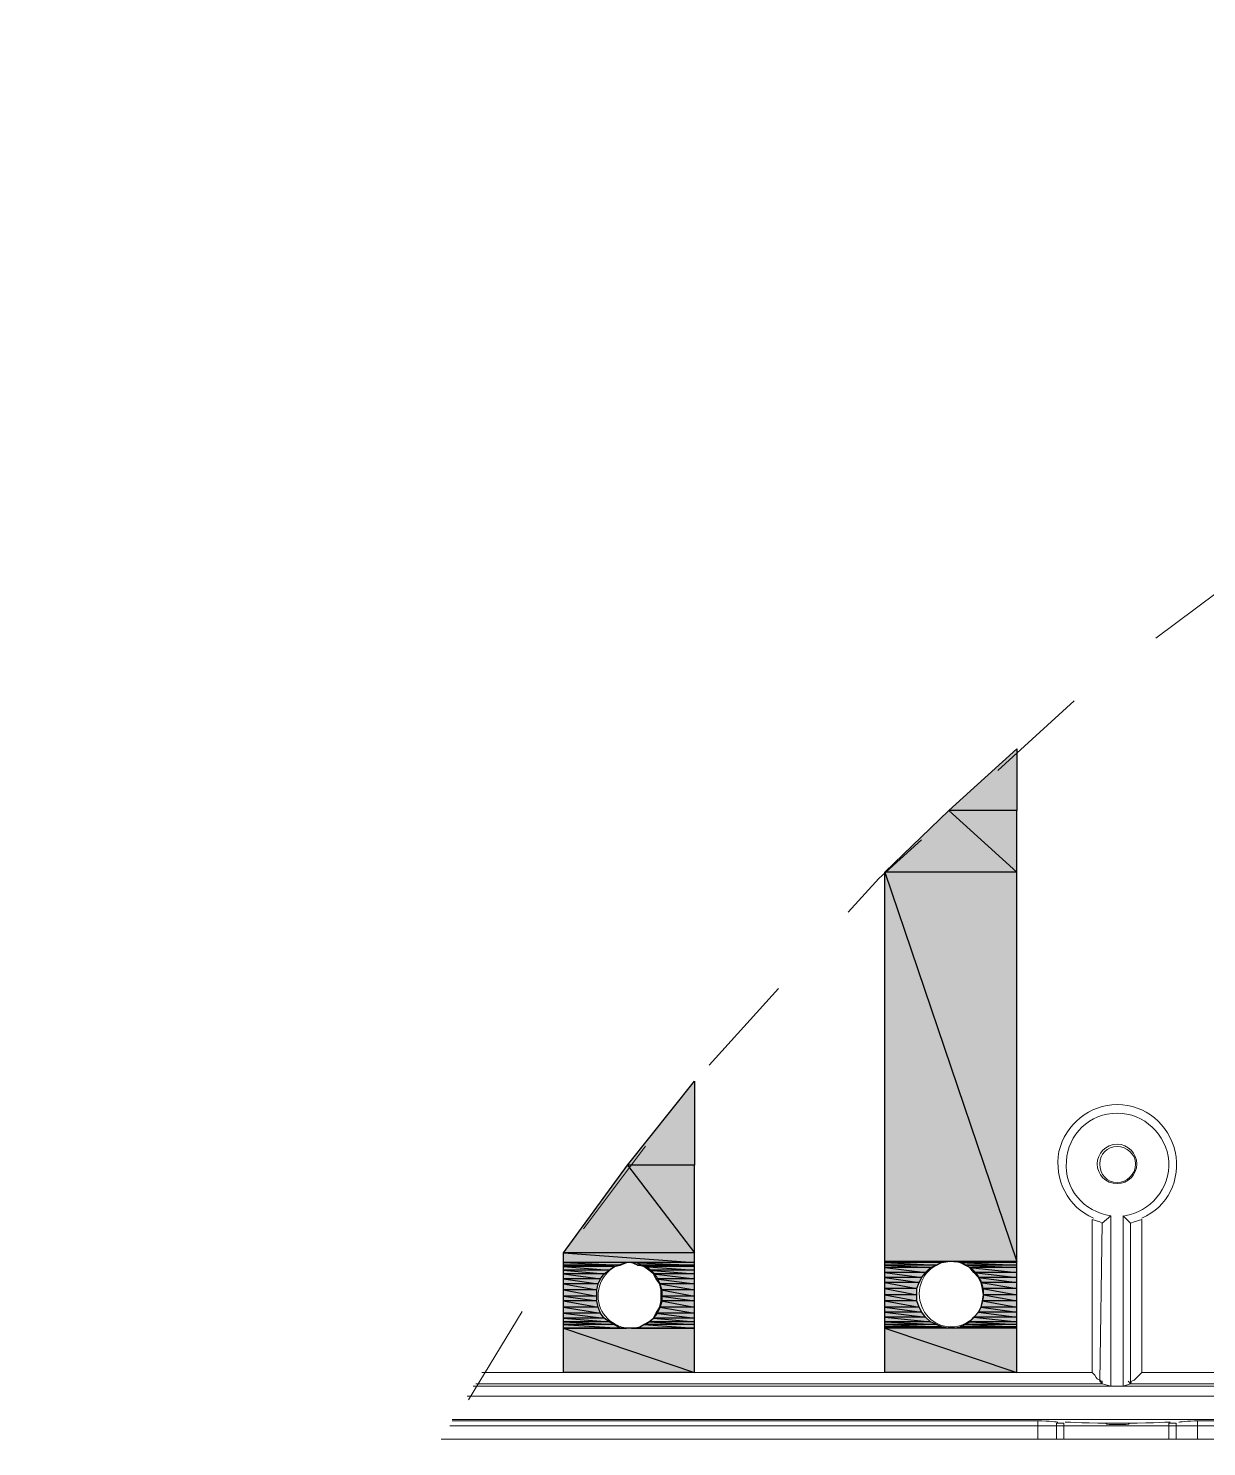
# Model space of a CAD drawing. Header units: metres. Extents: x 2999 to 3164, y 1641 to 1678.
# Drawn here: x 3003.675 to 3004.816, y 1647.654 to 1649.028 of the extents above; entities that cross this region are included whole.
import ezdxf

# ---------------------------------------------------------------- set-up
doc = ezdxf.new("R2010")
doc.units = ezdxf.units.M
doc.linetypes.add('CONTORNO_QUADRO_T', pattern=[0.35, 0.2, -0.15])

msp = doc.modelspace()

# ---------------------------------------------------------------- hatches: boundary and pattern name
at = {"true_color": 0xfecc66}
for points in [[(3004.6327, 1648.33), (3004.6327, 1648.2702), (3004.5668, 1648.2702)], [(3004.3202, 1648.008), (3004.3202, 1647.9266), (3004.2555, 1647.9266)]]:
    msp.add_hatch(color=31, dxfattribs=at).paths.add_polyline_path(points)
h = msp.add_hatch(color=31, dxfattribs=at)
h.paths.add_polyline_path([(3004.6327, 1648.2702), (3004.5668, 1648.2702), (3004.6327, 1648.2103)])
h.paths.add_polyline_path([(3004.5668, 1648.2702), (3004.6327, 1648.2103), (3004.5046, 1648.2103)])
h = msp.add_hatch(color=31, dxfattribs=at)
h.paths.add_polyline_path([(3004.6327, 1648.2103), (3004.5046, 1648.2103), (3004.6327, 1647.8332)])
h.paths.add_polyline_path([(3004.5046, 1648.2103), (3004.6327, 1647.8332), (3004.5046, 1647.8332)])
h = msp.add_hatch(color=31, dxfattribs=at)
h.paths.add_polyline_path([(3004.3202, 1647.9266), (3004.2555, 1647.9266), (3004.3202, 1647.8416)])
h.paths.add_polyline_path([(3004.2555, 1647.9266), (3004.3202, 1647.8416), (3004.1933, 1647.8416)])
h = msp.add_hatch(color=31, dxfattribs=at)
h.paths.add_polyline_path([(3004.3202, 1647.8416), (3004.1933, 1647.8416), (3004.3202, 1647.832)])
h.paths.add_polyline_path([(3004.1933, 1647.8416), (3004.3202, 1647.832), (3004.1933, 1647.832)])
h = msp.add_hatch(color=31, dxfattribs=at)
h.paths.add_polyline_path([(3004.2543, 1647.832), (3004.1933, 1647.832), (3004.2484, 1647.8296)])
h.paths.add_polyline_path([(3004.1933, 1647.832), (3004.2484, 1647.8296), (3004.1933, 1647.8296)])
h = msp.add_hatch(color=31, dxfattribs=at)
h.paths.add_polyline_path([(3004.2484, 1647.8296), (3004.1933, 1647.8296), (3004.2424, 1647.8284)])
h.paths.add_polyline_path([(3004.1933, 1647.8296), (3004.2424, 1647.8284), (3004.1933, 1647.8284)])
h = msp.add_hatch(color=31, dxfattribs=at)
h.paths.add_polyline_path([(3004.2424, 1647.8284), (3004.1933, 1647.8284), (3004.2376, 1647.8248)])
h.paths.add_polyline_path([(3004.1933, 1647.8284), (3004.2376, 1647.8248), (3004.1933, 1647.8248)])
h = msp.add_hatch(color=31, dxfattribs=at)
h.paths.add_polyline_path([(3004.2376, 1647.8248), (3004.1933, 1647.8248), (3004.2328, 1647.8212)])
h.paths.add_polyline_path([(3004.1933, 1647.8248), (3004.2328, 1647.8212), (3004.1933, 1647.8212)])
h = msp.add_hatch(color=31, dxfattribs=at)
h.paths.add_polyline_path([(3004.3202, 1647.832), (3004.2591, 1647.832), (3004.3202, 1647.8296)])
h.paths.add_polyline_path([(3004.2591, 1647.832), (3004.3202, 1647.8296), (3004.2651, 1647.8296)])
h = msp.add_hatch(color=31, dxfattribs=at)
h.paths.add_polyline_path([(3004.3202, 1647.8296), (3004.2651, 1647.8296), (3004.3202, 1647.8284)])
h.paths.add_polyline_path([(3004.2651, 1647.8296), (3004.3202, 1647.8284), (3004.2711, 1647.8284)])
h = msp.add_hatch(color=31, dxfattribs=at)
h.paths.add_polyline_path([(3004.3202, 1647.8284), (3004.2711, 1647.8284), (3004.3202, 1647.8248)])
h.paths.add_polyline_path([(3004.2711, 1647.8284), (3004.3202, 1647.8248), (3004.2759, 1647.8248)])
h = msp.add_hatch(color=31, dxfattribs=at)
h.paths.add_polyline_path([(3004.3202, 1647.8248), (3004.2759, 1647.8248), (3004.3202, 1647.8212)])
h.paths.add_polyline_path([(3004.2759, 1647.8248), (3004.3202, 1647.8212), (3004.2807, 1647.8212)])
h = msp.add_hatch(color=31, dxfattribs=at)
h.paths.add_polyline_path([(3004.5656, 1647.8332), (3004.5046, 1647.8332), (3004.5597, 1647.832)])
h.paths.add_polyline_path([(3004.5046, 1647.8332), (3004.5597, 1647.832), (3004.5046, 1647.832)])
h = msp.add_hatch(color=31, dxfattribs=at)
h.paths.add_polyline_path([(3004.5597, 1647.832), (3004.5046, 1647.832), (3004.5549, 1647.8296)])
h.paths.add_polyline_path([(3004.5046, 1647.832), (3004.5549, 1647.8296), (3004.5046, 1647.8296)])
h = msp.add_hatch(color=31, dxfattribs=at)
h.paths.add_polyline_path([(3004.5549, 1647.8296), (3004.5046, 1647.8296), (3004.5489, 1647.8272)])
h.paths.add_polyline_path([(3004.5046, 1647.8296), (3004.5489, 1647.8272), (3004.5046, 1647.8272)])
h = msp.add_hatch(color=31, dxfattribs=at)
h.paths.add_polyline_path([(3004.5489, 1647.8272), (3004.5046, 1647.8272), (3004.5441, 1647.8224)])
h.paths.add_polyline_path([(3004.5046, 1647.8272), (3004.5441, 1647.8224), (3004.5046, 1647.8224)])
h = msp.add_hatch(color=31, dxfattribs=at)
h.paths.add_polyline_path([(3004.5441, 1647.8224), (3004.5046, 1647.8224), (3004.5405, 1647.8176)])
h.paths.add_polyline_path([(3004.5046, 1647.8224), (3004.5405, 1647.8176), (3004.5046, 1647.8176)])
h = msp.add_hatch(color=31, dxfattribs=at)
h.paths.add_polyline_path([(3004.6327, 1647.8332), (3004.5716, 1647.8332), (3004.6327, 1647.832)])
h.paths.add_polyline_path([(3004.5716, 1647.8332), (3004.6327, 1647.832), (3004.5776, 1647.832)])
h = msp.add_hatch(color=31, dxfattribs=at)
h.paths.add_polyline_path([(3004.6327, 1647.832), (3004.5776, 1647.832), (3004.6327, 1647.8296)])
h.paths.add_polyline_path([(3004.5776, 1647.832), (3004.6327, 1647.8296), (3004.5824, 1647.8296)])
h = msp.add_hatch(color=31, dxfattribs=at)
h.paths.add_polyline_path([(3004.6327, 1647.8296), (3004.5824, 1647.8296), (3004.6327, 1647.8272)])
h.paths.add_polyline_path([(3004.5824, 1647.8296), (3004.6327, 1647.8272), (3004.5872, 1647.8272)])
h = msp.add_hatch(color=31, dxfattribs=at)
h.paths.add_polyline_path([(3004.6327, 1647.8272), (3004.5872, 1647.8272), (3004.6327, 1647.8224)])
h.paths.add_polyline_path([(3004.5872, 1647.8272), (3004.6327, 1647.8224), (3004.5908, 1647.8224)])
h = msp.add_hatch(color=31, dxfattribs=at)
h.paths.add_polyline_path([(3004.6327, 1647.8224), (3004.5908, 1647.8224), (3004.6327, 1647.8176)])
h.paths.add_polyline_path([(3004.5908, 1647.8224), (3004.6327, 1647.8176), (3004.5956, 1647.8176)])
h = msp.add_hatch(color=31, dxfattribs=at)
h.paths.add_polyline_path([(3004.2328, 1647.8212), (3004.1933, 1647.8212), (3004.2292, 1647.8164)])
h.paths.add_polyline_path([(3004.1933, 1647.8212), (3004.2292, 1647.8164), (3004.1933, 1647.8164)])
h = msp.add_hatch(color=31, dxfattribs=at)
h.paths.add_polyline_path([(3004.2292, 1647.8164), (3004.1933, 1647.8164), (3004.2268, 1647.8116)])
h.paths.add_polyline_path([(3004.1933, 1647.8164), (3004.2268, 1647.8116), (3004.1933, 1647.8116)])
h = msp.add_hatch(color=31, dxfattribs=at)
h.paths.add_polyline_path([(3004.2268, 1647.8116), (3004.1933, 1647.8116), (3004.2256, 1647.8056)])
h.paths.add_polyline_path([(3004.1933, 1647.8116), (3004.2256, 1647.8056), (3004.1933, 1647.8056)])
h = msp.add_hatch(color=31, dxfattribs=at)
h.paths.add_polyline_path([(3004.3202, 1647.8212), (3004.2807, 1647.8212), (3004.3202, 1647.8164)])
h.paths.add_polyline_path([(3004.2807, 1647.8212), (3004.3202, 1647.8164), (3004.2831, 1647.8164)])
h = msp.add_hatch(color=31, dxfattribs=at)
h.paths.add_polyline_path([(3004.3202, 1647.8164), (3004.2831, 1647.8164), (3004.3202, 1647.8116)])
h.paths.add_polyline_path([(3004.2831, 1647.8164), (3004.3202, 1647.8116), (3004.2867, 1647.8116)])
h = msp.add_hatch(color=31, dxfattribs=at)
h.paths.add_polyline_path([(3004.3202, 1647.8116), (3004.2867, 1647.8116), (3004.3202, 1647.8056)])
h.paths.add_polyline_path([(3004.2867, 1647.8116), (3004.3202, 1647.8056), (3004.2879, 1647.8056)])
h = msp.add_hatch(color=31, dxfattribs=at)
h.paths.add_polyline_path([(3004.5405, 1647.8176), (3004.5046, 1647.8176), (3004.5381, 1647.8128)])
h.paths.add_polyline_path([(3004.5046, 1647.8176), (3004.5381, 1647.8128), (3004.5046, 1647.8128)])
h = msp.add_hatch(color=31, dxfattribs=at)
h.paths.add_polyline_path([(3004.5381, 1647.8128), (3004.5046, 1647.8128), (3004.5357, 1647.8068)])
h.paths.add_polyline_path([(3004.5046, 1647.8128), (3004.5357, 1647.8068), (3004.5046, 1647.8068)])
h = msp.add_hatch(color=31, dxfattribs=at)
h.paths.add_polyline_path([(3004.6327, 1647.8176), (3004.5956, 1647.8176), (3004.6327, 1647.8128)])
h.paths.add_polyline_path([(3004.5956, 1647.8176), (3004.6327, 1647.8128), (3004.598, 1647.8128)])
h = msp.add_hatch(color=31, dxfattribs=at)
h.paths.add_polyline_path([(3004.6327, 1647.8128), (3004.598, 1647.8128), (3004.6327, 1647.8068)])
h.paths.add_polyline_path([(3004.598, 1647.8128), (3004.6327, 1647.8068), (3004.5992, 1647.8068)])
h = msp.add_hatch(color=31, dxfattribs=at)
h.paths.add_polyline_path([(3004.2256, 1647.8056), (3004.1933, 1647.8056), (3004.2256, 1647.7996)])
h.paths.add_polyline_path([(3004.1933, 1647.8056), (3004.2256, 1647.7996), (3004.1933, 1647.7996)])
h = msp.add_hatch(color=31, dxfattribs=at)
h.paths.add_polyline_path([(3004.2256, 1647.7996), (3004.1933, 1647.7996), (3004.2256, 1647.7949)])
h.paths.add_polyline_path([(3004.1933, 1647.7996), (3004.2256, 1647.7949), (3004.1933, 1647.7949)])
h = msp.add_hatch(color=31, dxfattribs=at)
h.paths.add_polyline_path([(3004.2256, 1647.7949), (3004.1933, 1647.7949), (3004.2268, 1647.7889)])
h.paths.add_polyline_path([(3004.1933, 1647.7949), (3004.2268, 1647.7889), (3004.1933, 1647.7889)])
h = msp.add_hatch(color=31, dxfattribs=at)
h.paths.add_polyline_path([(3004.3202, 1647.7949), (3004.2879, 1647.7949), (3004.3202, 1647.7889)])
h.paths.add_polyline_path([(3004.2879, 1647.7949), (3004.3202, 1647.7889), (3004.2867, 1647.7889)])
h = msp.add_hatch(color=31, dxfattribs=at)
h.paths.add_polyline_path([(3004.3202, 1647.8056), (3004.2879, 1647.8056), (3004.3202, 1647.7996)])
h.paths.add_polyline_path([(3004.2879, 1647.8056), (3004.3202, 1647.7996), (3004.2879, 1647.7996)])
h = msp.add_hatch(color=31, dxfattribs=at)
h.paths.add_polyline_path([(3004.3202, 1647.7996), (3004.2879, 1647.7996), (3004.3202, 1647.7949)])
h.paths.add_polyline_path([(3004.2879, 1647.7996), (3004.3202, 1647.7949), (3004.2879, 1647.7949)])
h = msp.add_hatch(color=31, dxfattribs=at)
h.paths.add_polyline_path([(3004.5357, 1647.8068), (3004.5046, 1647.8068), (3004.5357, 1647.8008)])
h.paths.add_polyline_path([(3004.5046, 1647.8068), (3004.5357, 1647.8008), (3004.5046, 1647.8008)])
h = msp.add_hatch(color=31, dxfattribs=at)
h.paths.add_polyline_path([(3004.5357, 1647.8008), (3004.5046, 1647.8008), (3004.5357, 1647.7949)])
h.paths.add_polyline_path([(3004.5046, 1647.8008), (3004.5357, 1647.7949), (3004.5046, 1647.7949)])
h = msp.add_hatch(color=31, dxfattribs=at)
h.paths.add_polyline_path([(3004.5357, 1647.7949), (3004.5046, 1647.7949), (3004.5381, 1647.7889)])
h.paths.add_polyline_path([(3004.5046, 1647.7949), (3004.5381, 1647.7889), (3004.5046, 1647.7889)])
h = msp.add_hatch(color=31, dxfattribs=at)
h.paths.add_polyline_path([(3004.6327, 1647.7949), (3004.5992, 1647.7949), (3004.6327, 1647.7889)])
h.paths.add_polyline_path([(3004.5992, 1647.7949), (3004.6327, 1647.7889), (3004.598, 1647.7889)])
h = msp.add_hatch(color=31, dxfattribs=at)
h.paths.add_polyline_path([(3004.6327, 1647.8068), (3004.5992, 1647.8068), (3004.6327, 1647.8008)])
h.paths.add_polyline_path([(3004.5992, 1647.8068), (3004.6327, 1647.8008), (3004.6004, 1647.8008)])
h = msp.add_hatch(color=31, dxfattribs=at)
h.paths.add_polyline_path([(3004.6327, 1647.8008), (3004.6004, 1647.8008), (3004.6327, 1647.7949)])
h.paths.add_polyline_path([(3004.6004, 1647.8008), (3004.6327, 1647.7949), (3004.5992, 1647.7949)])
h = msp.add_hatch(color=31, dxfattribs=at)
h.paths.add_polyline_path([(3004.2268, 1647.7889), (3004.1933, 1647.7889), (3004.2292, 1647.7829)])
h.paths.add_polyline_path([(3004.1933, 1647.7889), (3004.2292, 1647.7829), (3004.1933, 1647.7829)])
h = msp.add_hatch(color=31, dxfattribs=at)
h.paths.add_polyline_path([(3004.2292, 1647.7829), (3004.1933, 1647.7829), (3004.2328, 1647.7781)])
h.paths.add_polyline_path([(3004.1933, 1647.7829), (3004.2328, 1647.7781), (3004.1933, 1647.7781)])
h = msp.add_hatch(color=31, dxfattribs=at)
h.paths.add_polyline_path([(3004.3202, 1647.7829), (3004.2831, 1647.7829), (3004.3202, 1647.7781)])
h.paths.add_polyline_path([(3004.2831, 1647.7829), (3004.3202, 1647.7781), (3004.2807, 1647.7781)])
h = msp.add_hatch(color=31, dxfattribs=at)
h.paths.add_polyline_path([(3004.3202, 1647.7889), (3004.2867, 1647.7889), (3004.3202, 1647.7829)])
h.paths.add_polyline_path([(3004.2867, 1647.7889), (3004.3202, 1647.7829), (3004.2831, 1647.7829)])
h = msp.add_hatch(color=31, dxfattribs=at)
h.paths.add_polyline_path([(3004.5381, 1647.7889), (3004.5046, 1647.7889), (3004.5405, 1647.7841)])
h.paths.add_polyline_path([(3004.5046, 1647.7889), (3004.5405, 1647.7841), (3004.5046, 1647.7841)])
h = msp.add_hatch(color=31, dxfattribs=at)
h.paths.add_polyline_path([(3004.5405, 1647.7841), (3004.5046, 1647.7841), (3004.5441, 1647.7793)])
h.paths.add_polyline_path([(3004.5046, 1647.7841), (3004.5441, 1647.7793), (3004.5046, 1647.7793)])
h = msp.add_hatch(color=31, dxfattribs=at)
h.paths.add_polyline_path([(3004.6327, 1647.7841), (3004.5956, 1647.7841), (3004.6327, 1647.7793)])
h.paths.add_polyline_path([(3004.5956, 1647.7841), (3004.6327, 1647.7793), (3004.5908, 1647.7793)])
h = msp.add_hatch(color=31, dxfattribs=at)
h.paths.add_polyline_path([(3004.6327, 1647.7889), (3004.598, 1647.7889), (3004.6327, 1647.7841)])
h.paths.add_polyline_path([(3004.598, 1647.7889), (3004.6327, 1647.7841), (3004.5956, 1647.7841)])
h = msp.add_hatch(color=31, dxfattribs=at)
h.paths.add_polyline_path([(3004.2328, 1647.7781), (3004.1933, 1647.7781), (3004.2376, 1647.7745)])
h.paths.add_polyline_path([(3004.1933, 1647.7781), (3004.2376, 1647.7745), (3004.1933, 1647.7745)])
h = msp.add_hatch(color=31, dxfattribs=at)
h.paths.add_polyline_path([(3004.2376, 1647.7745), (3004.1933, 1647.7745), (3004.2424, 1647.7721)])
h.paths.add_polyline_path([(3004.1933, 1647.7745), (3004.2424, 1647.7721), (3004.1933, 1647.7721)])
h = msp.add_hatch(color=31, dxfattribs=at)
h.paths.add_polyline_path([(3004.2424, 1647.7721), (3004.1933, 1647.7721), (3004.2484, 1647.7685)])
h.paths.add_polyline_path([(3004.1933, 1647.7721), (3004.2484, 1647.7685), (3004.1933, 1647.7685)])
h = msp.add_hatch(color=31, dxfattribs=at)
h.paths.add_polyline_path([(3004.2543, 1647.7685), (3004.1933, 1647.7685)])
h.paths.add_polyline_path([(3004.2543, 1647.7685), (3004.1933, 1647.7685), (3004.2484, 1647.7685)])
h = msp.add_hatch(color=31, dxfattribs=at)
h.paths.add_polyline_path([(3004.3202, 1647.7685), (3004.1933, 1647.7685), (3004.3202, 1647.7254)])
h.paths.add_polyline_path([(3004.1933, 1647.7685), (3004.3202, 1647.7254), (3004.1933, 1647.7254)])
h = msp.add_hatch(color=31, dxfattribs=at)
h.paths.add_polyline_path([(3004.3202, 1647.7721), (3004.2711, 1647.7721), (3004.3202, 1647.7685)])
h.paths.add_polyline_path([(3004.2711, 1647.7721), (3004.3202, 1647.7685), (3004.2651, 1647.7685)])
h = msp.add_hatch(color=31, dxfattribs=at)
h.paths.add_polyline_path([(3004.3202, 1647.7745), (3004.2759, 1647.7745), (3004.3202, 1647.7721)])
h.paths.add_polyline_path([(3004.2759, 1647.7745), (3004.3202, 1647.7721), (3004.2711, 1647.7721)])
h = msp.add_hatch(color=31, dxfattribs=at)
h.paths.add_polyline_path([(3004.3202, 1647.7781), (3004.2807, 1647.7781), (3004.3202, 1647.7745)])
h.paths.add_polyline_path([(3004.2807, 1647.7781), (3004.3202, 1647.7745), (3004.2759, 1647.7745)])
h = msp.add_hatch(color=31, dxfattribs=at)
h.paths.add_polyline_path([(3004.5441, 1647.7793), (3004.5046, 1647.7793), (3004.5489, 1647.7745)])
h.paths.add_polyline_path([(3004.5046, 1647.7793), (3004.5489, 1647.7745), (3004.5046, 1647.7745)])
h = msp.add_hatch(color=31, dxfattribs=at)
h.paths.add_polyline_path([(3004.5489, 1647.7745), (3004.5046, 1647.7745), (3004.5549, 1647.7721)])
h.paths.add_polyline_path([(3004.5046, 1647.7745), (3004.5549, 1647.7721), (3004.5046, 1647.7721)])
h = msp.add_hatch(color=31, dxfattribs=at)
h.paths.add_polyline_path([(3004.5549, 1647.7721), (3004.5046, 1647.7721), (3004.5597, 1647.7697)])
h.paths.add_polyline_path([(3004.5046, 1647.7721), (3004.5597, 1647.7697), (3004.5046, 1647.7697)])
h = msp.add_hatch(color=31, dxfattribs=at)
h.paths.add_polyline_path([(3004.5597, 1647.7697), (3004.5046, 1647.7697), (3004.5656, 1647.7685)])
h.paths.add_polyline_path([(3004.5046, 1647.7697), (3004.5656, 1647.7685), (3004.5046, 1647.7685)])
h = msp.add_hatch(color=31, dxfattribs=at)
h.paths.add_polyline_path([(3004.6327, 1647.7685), (3004.5046, 1647.7685), (3004.6327, 1647.7254)])
h.paths.add_polyline_path([(3004.5046, 1647.7685), (3004.6327, 1647.7254), (3004.5046, 1647.7254)])
h = msp.add_hatch(color=31, dxfattribs=at)
h.paths.add_polyline_path([(3004.6327, 1647.7697), (3004.5776, 1647.7697), (3004.6327, 1647.7685)])
h.paths.add_polyline_path([(3004.5776, 1647.7697), (3004.6327, 1647.7685), (3004.5716, 1647.7685)])
h = msp.add_hatch(color=31, dxfattribs=at)
h.paths.add_polyline_path([(3004.6327, 1647.7721), (3004.5824, 1647.7721), (3004.6327, 1647.7697)])
h.paths.add_polyline_path([(3004.5824, 1647.7721), (3004.6327, 1647.7697), (3004.5776, 1647.7697)])
h = msp.add_hatch(color=31, dxfattribs=at)
h.paths.add_polyline_path([(3004.6327, 1647.7745), (3004.5872, 1647.7745), (3004.6327, 1647.7721)])
h.paths.add_polyline_path([(3004.5872, 1647.7745), (3004.6327, 1647.7721), (3004.5824, 1647.7721)])
h = msp.add_hatch(color=31, dxfattribs=at)
h.paths.add_polyline_path([(3004.6327, 1647.7793), (3004.5908, 1647.7793), (3004.6327, 1647.7745)])
h.paths.add_polyline_path([(3004.5908, 1647.7793), (3004.6327, 1647.7745), (3004.5872, 1647.7745)])

# ---------------------------------------------------------------- linework, layer by layer
at = {"color": 31, "linetype": 'Continuous', "lineweight": -2, "true_color": 0xfecc66}
for points in [[(3004.6327, 1648.33), (3004.6327, 1648.2702), (3004.5668, 1648.2702)], [(3004.5668, 1648.2702), (3004.6327, 1648.2103), (3004.5046, 1648.2103)], [(3004.6327, 1648.2702), (3004.5668, 1648.2702), (3004.6327, 1648.2103)], [(3004.6327, 1648.2103), (3004.5046, 1648.2103), (3004.6327, 1647.8332)], [(3004.5046, 1648.2103), (3004.6327, 1647.8332), (3004.5046, 1647.8332)], [(3004.3202, 1648.008), (3004.3202, 1647.9266), (3004.2555, 1647.9266)], [(3004.2555, 1647.9266), (3004.3202, 1647.8416), (3004.1933, 1647.8416)], [(3004.3202, 1647.9266), (3004.2555, 1647.9266), (3004.3202, 1647.8416)], [(3004.3202, 1647.8416), (3004.1933, 1647.8416), (3004.3202, 1647.832)], [(3004.1933, 1647.8416), (3004.3202, 1647.832), (3004.1933, 1647.832)], [(3004.2543, 1647.832), (3004.1933, 1647.832), (3004.2484, 1647.8296)], [(3004.1933, 1647.832), (3004.2484, 1647.8296), (3004.1933, 1647.8296)], [(3004.2484, 1647.8296), (3004.1933, 1647.8296), (3004.2424, 1647.8284)], [(3004.1933, 1647.8296), (3004.2424, 1647.8284), (3004.1933, 1647.8284)], [(3004.2424, 1647.8284), (3004.1933, 1647.8284), (3004.2376, 1647.8248)], [(3004.1933, 1647.8284), (3004.2376, 1647.8248), (3004.1933, 1647.8248)], [(3004.2376, 1647.8248), (3004.1933, 1647.8248), (3004.2328, 1647.8212)], [(3004.1933, 1647.8248), (3004.2328, 1647.8212), (3004.1933, 1647.8212)], [(3004.3202, 1647.832), (3004.2591, 1647.832), (3004.3202, 1647.8296)], [(3004.2591, 1647.832), (3004.3202, 1647.8296), (3004.2651, 1647.8296)], [(3004.3202, 1647.8296), (3004.2651, 1647.8296), (3004.3202, 1647.8284)], [(3004.2651, 1647.8296), (3004.3202, 1647.8284), (3004.2711, 1647.8284)], [(3004.3202, 1647.8284), (3004.2711, 1647.8284), (3004.3202, 1647.8248)], [(3004.2711, 1647.8284), (3004.3202, 1647.8248), (3004.2759, 1647.8248)], [(3004.3202, 1647.8248), (3004.2759, 1647.8248), (3004.3202, 1647.8212)], [(3004.2759, 1647.8248), (3004.3202, 1647.8212), (3004.2807, 1647.8212)], [(3004.5656, 1647.8332), (3004.5046, 1647.8332), (3004.5597, 1647.832)], [(3004.5046, 1647.8332), (3004.5597, 1647.832), (3004.5046, 1647.832)], [(3004.5597, 1647.832), (3004.5046, 1647.832), (3004.5549, 1647.8296)], [(3004.5046, 1647.832), (3004.5549, 1647.8296), (3004.5046, 1647.8296)], [(3004.5549, 1647.8296), (3004.5046, 1647.8296), (3004.5489, 1647.8272)], [(3004.5046, 1647.8296), (3004.5489, 1647.8272), (3004.5046, 1647.8272)], [(3004.5489, 1647.8272), (3004.5046, 1647.8272), (3004.5441, 1647.8224)], [(3004.5046, 1647.8272), (3004.5441, 1647.8224), (3004.5046, 1647.8224)], [(3004.5441, 1647.8224), (3004.5046, 1647.8224), (3004.5405, 1647.8176)], [(3004.5046, 1647.8224), (3004.5405, 1647.8176), (3004.5046, 1647.8176)], [(3004.6327, 1647.8332), (3004.5716, 1647.8332), (3004.6327, 1647.832)], [(3004.5716, 1647.8332), (3004.6327, 1647.832), (3004.5776, 1647.832)], [(3004.6327, 1647.832), (3004.5776, 1647.832), (3004.6327, 1647.8296)], [(3004.5776, 1647.832), (3004.6327, 1647.8296), (3004.5824, 1647.8296)], [(3004.6327, 1647.8296), (3004.5824, 1647.8296), (3004.6327, 1647.8272)], [(3004.5824, 1647.8296), (3004.6327, 1647.8272), (3004.5872, 1647.8272)], [(3004.6327, 1647.8272), (3004.5872, 1647.8272), (3004.6327, 1647.8224)], [(3004.5872, 1647.8272), (3004.6327, 1647.8224), (3004.5908, 1647.8224)], [(3004.6327, 1647.8224), (3004.5908, 1647.8224), (3004.6327, 1647.8176)], [(3004.5908, 1647.8224), (3004.6327, 1647.8176), (3004.5956, 1647.8176)], [(3004.2328, 1647.8212), (3004.1933, 1647.8212), (3004.2292, 1647.8164)], [(3004.1933, 1647.8212), (3004.2292, 1647.8164), (3004.1933, 1647.8164)], [(3004.2292, 1647.8164), (3004.1933, 1647.8164), (3004.2268, 1647.8116)], [(3004.1933, 1647.8164), (3004.2268, 1647.8116), (3004.1933, 1647.8116)], [(3004.2268, 1647.8116), (3004.1933, 1647.8116), (3004.2256, 1647.8056)], [(3004.1933, 1647.8116), (3004.2256, 1647.8056), (3004.1933, 1647.8056)], [(3004.3202, 1647.8212), (3004.2807, 1647.8212), (3004.3202, 1647.8164)], [(3004.2807, 1647.8212), (3004.3202, 1647.8164), (3004.2831, 1647.8164)], [(3004.3202, 1647.8164), (3004.2831, 1647.8164), (3004.3202, 1647.8116)], [(3004.2831, 1647.8164), (3004.3202, 1647.8116), (3004.2867, 1647.8116)], [(3004.3202, 1647.8116), (3004.2867, 1647.8116), (3004.3202, 1647.8056)], [(3004.2867, 1647.8116), (3004.3202, 1647.8056), (3004.2879, 1647.8056)], [(3004.5405, 1647.8176), (3004.5046, 1647.8176), (3004.5381, 1647.8128)], [(3004.5046, 1647.8176), (3004.5381, 1647.8128), (3004.5046, 1647.8128)], [(3004.5381, 1647.8128), (3004.5046, 1647.8128), (3004.5357, 1647.8068)], [(3004.5046, 1647.8128), (3004.5357, 1647.8068), (3004.5046, 1647.8068)], [(3004.6327, 1647.8176), (3004.5956, 1647.8176), (3004.6327, 1647.8128)], [(3004.5956, 1647.8176), (3004.6327, 1647.8128), (3004.598, 1647.8128)], [(3004.6327, 1647.8128), (3004.598, 1647.8128), (3004.6327, 1647.8068)], [(3004.598, 1647.8128), (3004.6327, 1647.8068), (3004.5992, 1647.8068)], [(3004.2256, 1647.8056), (3004.1933, 1647.8056), (3004.2256, 1647.7996)], [(3004.1933, 1647.8056), (3004.2256, 1647.7996), (3004.1933, 1647.7996)], [(3004.2256, 1647.7996), (3004.1933, 1647.7996), (3004.2256, 1647.7949)], [(3004.1933, 1647.7996), (3004.2256, 1647.7949), (3004.1933, 1647.7949)], [(3004.2256, 1647.7949), (3004.1933, 1647.7949), (3004.2268, 1647.7889)], [(3004.1933, 1647.7949), (3004.2268, 1647.7889), (3004.1933, 1647.7889)], [(3004.2879, 1647.7949), (3004.3202, 1647.7889), (3004.2867, 1647.7889)], [(3004.3202, 1647.8056), (3004.2879, 1647.8056), (3004.3202, 1647.7996)], [(3004.2879, 1647.8056), (3004.3202, 1647.7996), (3004.2879, 1647.7996)], [(3004.3202, 1647.7996), (3004.2879, 1647.7996), (3004.3202, 1647.7949)], [(3004.2879, 1647.7996), (3004.3202, 1647.7949), (3004.2879, 1647.7949)], [(3004.3202, 1647.7949), (3004.2879, 1647.7949), (3004.3202, 1647.7889)], [(3004.5357, 1647.8068), (3004.5046, 1647.8068), (3004.5357, 1647.8008)], [(3004.5046, 1647.8068), (3004.5357, 1647.8008), (3004.5046, 1647.8008)], [(3004.5357, 1647.8008), (3004.5046, 1647.8008), (3004.5357, 1647.7949)], [(3004.5046, 1647.8008), (3004.5357, 1647.7949), (3004.5046, 1647.7949)], [(3004.5357, 1647.7949), (3004.5046, 1647.7949), (3004.5381, 1647.7889)], [(3004.5046, 1647.7949), (3004.5381, 1647.7889), (3004.5046, 1647.7889)], [(3004.5992, 1647.7949), (3004.6327, 1647.7889), (3004.598, 1647.7889)], [(3004.6327, 1647.8068), (3004.5992, 1647.8068), (3004.6327, 1647.8008)], [(3004.5992, 1647.8068), (3004.6327, 1647.8008), (3004.6004, 1647.8008)], [(3004.6004, 1647.8008), (3004.6327, 1647.7949), (3004.5992, 1647.7949)], [(3004.6327, 1647.7949), (3004.5992, 1647.7949), (3004.6327, 1647.7889)], [(3004.6327, 1647.8008), (3004.6004, 1647.8008), (3004.6327, 1647.7949)], [(3004.2268, 1647.7889), (3004.1933, 1647.7889), (3004.2292, 1647.7829)], [(3004.1933, 1647.7889), (3004.2292, 1647.7829), (3004.1933, 1647.7829)], [(3004.2292, 1647.7829), (3004.1933, 1647.7829), (3004.2328, 1647.7781)], [(3004.1933, 1647.7829), (3004.2328, 1647.7781), (3004.1933, 1647.7781)], [(3004.2831, 1647.7829), (3004.3202, 1647.7781), (3004.2807, 1647.7781)], [(3004.2867, 1647.7889), (3004.3202, 1647.7829), (3004.2831, 1647.7829)], [(3004.3202, 1647.7829), (3004.2831, 1647.7829), (3004.3202, 1647.7781)], [(3004.3202, 1647.7889), (3004.2867, 1647.7889), (3004.3202, 1647.7829)], [(3004.5381, 1647.7889), (3004.5046, 1647.7889), (3004.5405, 1647.7841)], [(3004.5046, 1647.7889), (3004.5405, 1647.7841), (3004.5046, 1647.7841)], [(3004.5405, 1647.7841), (3004.5046, 1647.7841), (3004.5441, 1647.7793)], [(3004.5046, 1647.7841), (3004.5441, 1647.7793), (3004.5046, 1647.7793)], [(3004.5956, 1647.7841), (3004.6327, 1647.7793), (3004.5908, 1647.7793)], [(3004.598, 1647.7889), (3004.6327, 1647.7841), (3004.5956, 1647.7841)], [(3004.6327, 1647.7841), (3004.5956, 1647.7841), (3004.6327, 1647.7793)], [(3004.6327, 1647.7889), (3004.598, 1647.7889), (3004.6327, 1647.7841)], [(3004.2328, 1647.7781), (3004.1933, 1647.7781), (3004.2376, 1647.7745)], [(3004.1933, 1647.7781), (3004.2376, 1647.7745), (3004.1933, 1647.7745)], [(3004.2376, 1647.7745), (3004.1933, 1647.7745), (3004.2424, 1647.7721)], [(3004.1933, 1647.7745), (3004.2424, 1647.7721), (3004.1933, 1647.7721)], [(3004.2424, 1647.7721), (3004.1933, 1647.7721), (3004.2484, 1647.7685)], [(3004.1933, 1647.7721), (3004.2484, 1647.7685), (3004.1933, 1647.7685)], [(3004.2543, 1647.7685), (3004.2543, 1647.7685), (3004.1933, 1647.7685)], [(3004.2543, 1647.7685), (3004.1933, 1647.7685), (3004.2484, 1647.7685)], [(3004.3202, 1647.7685), (3004.1933, 1647.7685), (3004.3202, 1647.7254)], [(3004.1933, 1647.7685), (3004.3202, 1647.7254), (3004.1933, 1647.7254)], [(3004.2651, 1647.7685), (3004.3202, 1647.7685), (3004.2591, 1647.7685)], [(3004.2711, 1647.7721), (3004.3202, 1647.7685), (3004.2651, 1647.7685)], [(3004.3202, 1647.7685), (3004.2651, 1647.7685)], [(3004.2759, 1647.7745), (3004.3202, 1647.7721), (3004.2711, 1647.7721)], [(3004.3202, 1647.7721), (3004.2711, 1647.7721), (3004.3202, 1647.7685)], [(3004.2807, 1647.7781), (3004.3202, 1647.7745), (3004.2759, 1647.7745)], [(3004.3202, 1647.7745), (3004.2759, 1647.7745), (3004.3202, 1647.7721)], [(3004.3202, 1647.7781), (3004.2807, 1647.7781), (3004.3202, 1647.7745)], [(3004.5441, 1647.7793), (3004.5046, 1647.7793), (3004.5489, 1647.7745)], [(3004.5046, 1647.7793), (3004.5489, 1647.7745), (3004.5046, 1647.7745)], [(3004.5489, 1647.7745), (3004.5046, 1647.7745), (3004.5549, 1647.7721)], [(3004.5046, 1647.7745), (3004.5549, 1647.7721), (3004.5046, 1647.7721)], [(3004.5549, 1647.7721), (3004.5046, 1647.7721), (3004.5597, 1647.7697)], [(3004.5046, 1647.7721), (3004.5597, 1647.7697), (3004.5046, 1647.7697)], [(3004.5597, 1647.7697), (3004.5046, 1647.7697), (3004.5656, 1647.7685)], [(3004.5046, 1647.7697), (3004.5656, 1647.7685), (3004.5046, 1647.7685)], [(3004.6327, 1647.7685), (3004.5046, 1647.7685), (3004.6327, 1647.7254)], [(3004.5046, 1647.7685), (3004.6327, 1647.7254), (3004.5046, 1647.7254)], [(3004.5776, 1647.7697), (3004.6327, 1647.7685), (3004.5716, 1647.7685)], [(3004.5824, 1647.7721), (3004.6327, 1647.7697), (3004.5776, 1647.7697)], [(3004.6327, 1647.7697), (3004.5776, 1647.7697), (3004.6327, 1647.7685)], [(3004.5872, 1647.7745), (3004.6327, 1647.7721), (3004.5824, 1647.7721)], [(3004.6327, 1647.7721), (3004.5824, 1647.7721), (3004.6327, 1647.7697)], [(3004.5908, 1647.7793), (3004.6327, 1647.7745), (3004.5872, 1647.7745)], [(3004.6327, 1647.7745), (3004.5872, 1647.7745), (3004.6327, 1647.7721)], [(3004.6327, 1647.7793), (3004.5908, 1647.7793), (3004.6327, 1647.7745)]]:
    msp.add_lwpolyline(points, close=True, dxfattribs=at)
at = {"color": 7, "linetype": 'Continuous', "lineweight": 20, "true_color": 0x000007}
for points in [[(3004.6327, 1647.7254), (3004.6327, 1648.33), (3004.6327, 1648.33)], [(3004.5046, 1648.2103), (3004.5046, 1647.7254), (3004.5046, 1647.7254)], [(3004.3202, 1647.7254), (3004.3202, 1648.008), (3004.3202, 1648.008)], [(3004.7153, 1647.7146), (3004.7129, 1647.717), (3004.7153, 1647.8703), (3004.7237, 1647.8775)], [(3004.7237, 1647.8775), (3004.7237, 1647.7122), (3004.7237, 1647.7122)], [(3004.7357, 1647.7122), (3004.7357, 1647.8775), (3004.7428, 1647.8703), (3004.7428, 1647.7146), (3004.7404, 1647.717)], [(3004.7057, 1647.8739), (3004.7129, 1647.8715), (3004.7153, 1647.8703)], [(3004.7057, 1647.8739), (3004.7057, 1647.7254), (3004.7081, 1647.723), (3004.7093, 1647.7206), (3004.7105, 1647.7194), (3004.7129, 1647.7182), (3004.7141, 1647.717), (3004.7153, 1647.717), (3004.7153, 1647.7146), (3004.7129, 1647.717)], [(3004.7428, 1647.8703), (3004.7464, 1647.8715), (3004.7536, 1647.8739)], [(3004.7536, 1647.8739), (3004.7536, 1647.7254), (3004.7512, 1647.723), (3004.7488, 1647.7206), (3004.7476, 1647.7194), (3004.7464, 1647.7182), (3004.744, 1647.717), (3004.7428, 1647.7146)], [(3004.1933, 1647.8416), (3004.1933, 1647.7254), (3004.1933, 1647.7254)], [(3005.4588, 1647.7122), (3004.1059, 1647.7122), (3004.1059, 1647.7122)], [(3004.7237, 1647.7122), (3004.7153, 1647.7146), (3004.1083, 1647.7146)], [(3004.1143, 1647.7254), (3004.7057, 1647.7254), (3004.7057, 1647.7254)], [(3005.4409, 1647.7146), (3004.7428, 1647.7146), (3004.7357, 1647.7122), (3004.7237, 1647.7122)], [(3004.7536, 1647.7254), (3005.4409, 1647.7254), (3005.4409, 1647.7254)], [(3005.46, 1647.7027), (3004.0999, 1647.7027), (3004.0999, 1647.7027)], [(3005.4588, 1647.7027), (3004.1011, 1647.7027), (3004.1011, 1647.7027)], [(3005.4253, 1647.6739), (3004.0831, 1647.6739), (3004.0831, 1647.6739)], [(3004.8075, 1647.6787), (3005.5426, 1647.6787), (3005.5414, 1647.6799), (3004.0855, 1647.6799)], [(3004.653, 1647.6787), (3004.0855, 1647.6787), (3004.0855, 1647.6787)], [(3004.653, 1647.6787), (3004.653, 1647.6608), (3004.671, 1647.6608)], [(3004.671, 1647.6763), (3004.6782, 1647.6763), (3004.6782, 1647.6763)], [(3004.671, 1647.6763), (3004.671, 1647.6608), (3004.6782, 1647.6608)], [(3004.6782, 1647.6763), (3004.6782, 1647.6608), (3004.6782, 1647.6608)], [(3004.78, 1647.6763), (3004.78, 1647.6608), (3004.78, 1647.6608)], [(3004.78, 1647.6763), (3004.7871, 1647.6763), (3004.7871, 1647.6763)], [(3004.7871, 1647.6763), (3004.7871, 1647.6608), (3004.78, 1647.6608)], [(3004.8075, 1647.6787), (3004.8075, 1647.6608), (3004.7871, 1647.6608)], [(3004.0748, 1647.6608), (3005.557, 1647.6608), (3005.557, 1647.6608)], [(3004.653, 1647.6608), (3004.0748, 1647.6608), (3004.0748, 1647.6608)], [(3004.78, 1647.6608), (3004.6782, 1647.6608), (3004.6782, 1647.6608)], [(3005.557, 1647.6608), (3004.8075, 1647.6608), (3004.8075, 1647.6608)]]:
    msp.add_lwpolyline(points, dxfattribs=at)
at = {"color": 30, "linetype": 'CONTORNO_QUADRO_T', "lineweight": 20, "ltscale": 0.1}
msp.add_open_spline([(3009.3009, 1646.2156), (3009.3009, 1647.7685), (3008.0413, 1649.0281), (3006.4873, 1649.0281), (3006.4873, 1649.0281), (3004.9344, 1649.0281), (3003.6749, 1647.7685), (3003.6749, 1646.2156), (3003.6749, 1646.2156), (3003.6749, 1644.6616), (3004.9344, 1643.402), (3006.4873, 1643.402), (3006.4873, 1643.402), (3008.0413, 1643.402), (3009.3009, 1644.6616), (3009.3009, 1646.2156)], degree=3, knots=[0, 0, 0, 0, 0.0625, 0.0625, 0.0625, 0.062501, 0.125, 0.125, 0.125, 0.125001, 0.1875, 0.1875, 0.1875, 0.187501, 1, 1, 1, 1], dxfattribs=at)
at = {"color": 7, "linetype": 'Continuous', "lineweight": 20, "true_color": 0x000007}
for points, knots in [([(3004.7536, 1647.8751), (3004.7788, 1647.8859), (3004.7919, 1647.9122), (3004.7859, 1647.9397), (3004.7859, 1647.9397), (3004.78, 1647.9661), (3004.7572, 1647.9852), (3004.7297, 1647.9852), (3004.7297, 1647.9852), (3004.7033, 1647.9852), (3004.6794, 1647.9661), (3004.6734, 1647.9397), (3004.6734, 1647.9397), (3004.6686, 1647.9122), (3004.6818, 1647.8859), (3004.7069, 1647.8751)], [0, 0, 0, 0, 0.0625, 0.0625, 0.0625, 0.062501, 0.125, 0.125, 0.125, 0.125001, 0.1875, 0.1875, 0.1875, 0.187501, 1, 1, 1, 1]), ([(3004.7369, 1647.8775), (3004.762, 1647.8811), (3004.7812, 1647.9038), (3004.78, 1647.9302), (3004.78, 1647.9302), (3004.7776, 1647.9565), (3004.756, 1647.9768), (3004.7297, 1647.9768), (3004.7297, 1647.9768), (3004.7033, 1647.9768), (3004.6818, 1647.9565), (3004.6806, 1647.9302), (3004.6806, 1647.9302), (3004.6782, 1647.9038), (3004.6973, 1647.8811), (3004.7237, 1647.8775)], [0, 0, 0, 0, 0.0625, 0.0625, 0.0625, 0.062501, 0.125, 0.125, 0.125, 0.125001, 0.1875, 0.1875, 0.1875, 0.187501, 1, 1, 1, 1]), ([(3004.7488, 1647.9278), (3004.7488, 1647.9373), (3004.7404, 1647.9469), (3004.7297, 1647.9469), (3004.7297, 1647.9469), (3004.7189, 1647.9469), (3004.7105, 1647.9373), (3004.7105, 1647.9278), (3004.7105, 1647.9278), (3004.7105, 1647.917), (3004.7189, 1647.9086), (3004.7297, 1647.9086), (3004.7297, 1647.9086), (3004.7404, 1647.9086), (3004.7488, 1647.917), (3004.7488, 1647.9278)], [0, 0, 0, 0, 0.0625, 0.0625, 0.0625, 0.062501, 0.125, 0.125, 0.125, 0.125001, 0.1875, 0.1875, 0.1875, 0.187501, 1, 1, 1, 1]), ([(3004.7476, 1647.9278), (3004.7476, 1647.9373), (3004.7392, 1647.9445), (3004.7297, 1647.9445), (3004.7297, 1647.9445), (3004.7201, 1647.9445), (3004.7129, 1647.9373), (3004.7129, 1647.9278), (3004.7129, 1647.9278), (3004.7129, 1647.917), (3004.7201, 1647.9098), (3004.7297, 1647.9098), (3004.7297, 1647.9098), (3004.7392, 1647.9098), (3004.7476, 1647.917), (3004.7476, 1647.9278)], [0, 0, 0, 0, 0.0625, 0.0625, 0.0625, 0.062501, 0.125, 0.125, 0.125, 0.125001, 0.1875, 0.1875, 0.1875, 0.187501, 1, 1, 1, 1]), ([(3004.2891, 1647.7996), (3004.2891, 1647.8176), (3004.2759, 1647.832), (3004.2579, 1647.832), (3004.2579, 1647.832), (3004.2412, 1647.832), (3004.2268, 1647.8176), (3004.2268, 1647.7996), (3004.2268, 1647.7996), (3004.2268, 1647.7829), (3004.2412, 1647.7685), (3004.2579, 1647.7685), (3004.2579, 1647.7685), (3004.2759, 1647.7685), (3004.2891, 1647.7829), (3004.2891, 1647.7996)], [0, 0, 0, 0, 0.0625, 0.0625, 0.0625, 0.062501, 0.125, 0.125, 0.125, 0.125001, 0.1875, 0.1875, 0.1875, 0.187501, 1, 1, 1, 1]), ([(3004.6004, 1647.802), (3004.6004, 1647.8188), (3004.586, 1647.8332), (3004.5692, 1647.8332), (3004.5692, 1647.8332), (3004.5513, 1647.8332), (3004.5381, 1647.8188), (3004.5381, 1647.802), (3004.5381, 1647.802), (3004.5381, 1647.7841), (3004.5513, 1647.7697), (3004.5692, 1647.7697), (3004.5692, 1647.7697), (3004.586, 1647.7697), (3004.6004, 1647.7841), (3004.6004, 1647.802)], [0, 0, 0, 0, 0.0625, 0.0625, 0.0625, 0.062501, 0.125, 0.125, 0.125, 0.125001, 0.1875, 0.1875, 0.1875, 0.187501, 1, 1, 1, 1]), ([(3004.6794, 1647.6775), (3004.6818, 1647.6775), (3004.7033, 1647.6763), (3004.7297, 1647.6763), (3004.7297, 1647.6763), (3004.7572, 1647.6763), (3004.7788, 1647.6775), (3004.7812, 1647.6775)], [0, 0, 0, 0, 0.125, 0.125, 0.125, 0.125001, 1, 1, 1, 1]), ([(3004.7416, 1647.6763), (3004.7416, 1647.6763), (3004.7369, 1647.6763), (3004.7297, 1647.6763), (3004.7297, 1647.6763), (3004.7237, 1647.6763), (3004.7189, 1647.6763), (3004.7189, 1647.6763), (3004.7189, 1647.6763), (3004.7189, 1647.6751), (3004.7237, 1647.6751), (3004.7297, 1647.6751), (3004.7297, 1647.6751), (3004.7369, 1647.6751), (3004.7416, 1647.6751), (3004.7416, 1647.6763)], [0, 0, 0, 0, 0.0625, 0.0625, 0.0625, 0.062501, 0.125, 0.125, 0.125, 0.125001, 0.1875, 0.1875, 0.1875, 0.187501, 1, 1, 1, 1])]:
    msp.add_open_spline(points, degree=3, knots=knots, dxfattribs=at)
for points in [[(3004.6722, 1647.6775), (3004.6722, 1647.6775), (3004.6638, 1647.6787), (3004.653, 1647.6787)], [(3004.8087, 1647.6787), (3004.7979, 1647.6787), (3004.7895, 1647.6775), (3004.7895, 1647.6775)]]:
    msp.add_open_spline(points, degree=3, dxfattribs=at)

doc.saveas('drawing.dxf')
